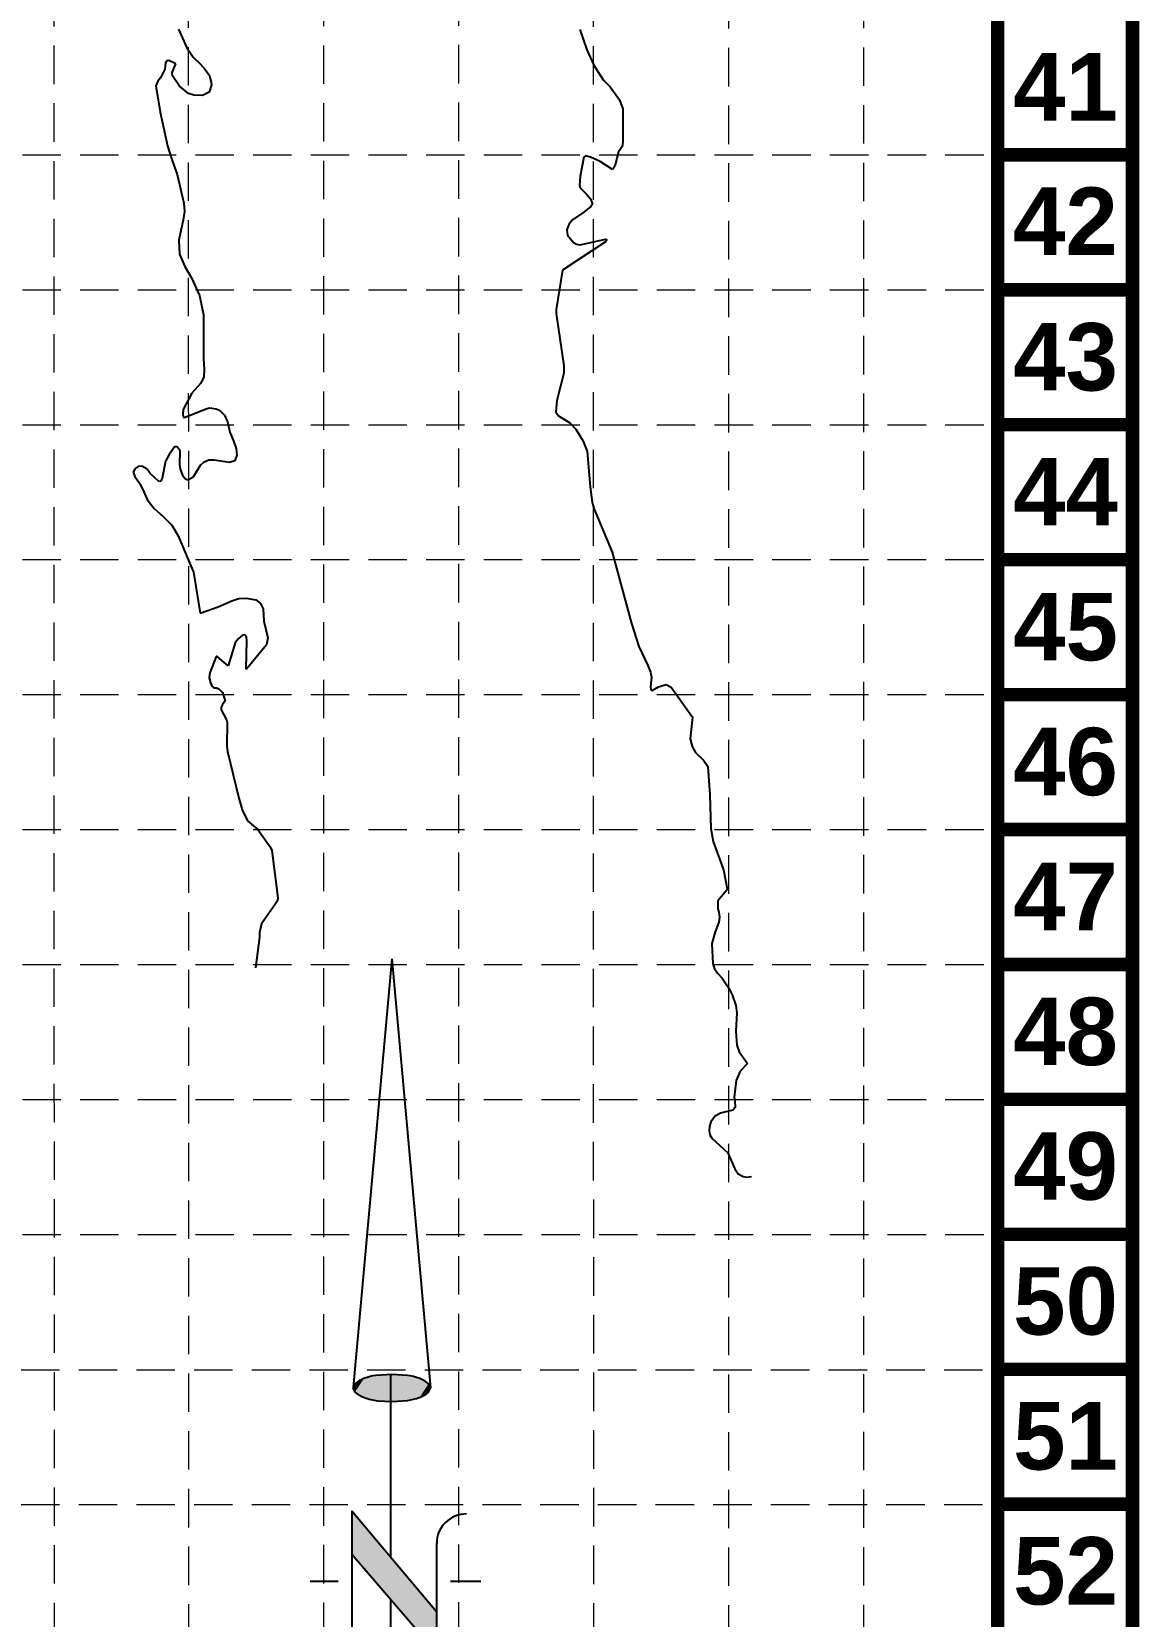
# Model space of a CAD drawing. Header units: inches. Extents: x 2520351 to 2523325, y 7106287 to 7111535.
# Drawn here: x 2522297 to 2522729, y 7106878 to 7107496 of the extents above; entities that cross this region are included whole.
import ezdxf
from ezdxf.enums import TextEntityAlignment as Align

# ---------------------------------------------------------------- set-up
doc = ezdxf.new("R2010")
doc.units = ezdxf.units.IN
doc.header["$MEASUREMENT"] = 0
doc.linetypes.add('DASHED', pattern=[0.75, 0.5, -0.25])
doc.linetypes.add('HIDDEN', pattern=[0.375, 0.25, -0.125])
for name, color, linetype in [('BASE', 7, 'Continuous'), ('CONTOURS', 35, 'Continuous'), ('GRID', 254, 'DASHED'), ('NARROW', 7, 'Continuous')]:
    doc.layers.add(name, color=color, linetype=linetype)
doc.styles.get("Standard").update_dxf_attribs({"font": 'ARIALBD.TTF'})

# ---------------------------------------------------------------- blocks, each defined once
blk = doc.blocks.new('North Arrow')
at = {"layer": 'NARROW'}
for p, q in [((32.433, 3.058), (32.433, 4.631)), ((0, 0), (22.363, 2.002)), ((28.767, -2.092), (34.019, 2.32)), ((36.178, 2.333), (30.465, 2.333)), ((36.157, 2.32), (31.04, -2.092)), ((39.102, 0.007), (59.964, 2.109)), ((0, 0), (22.334, -2.022)), ((21.659, -0.048), (21.656, -0.048)), ((31.2, -0.048), (21.659, -0.048)), ((57.454, -0.048), (33.411, -0.048)), ((59.831, -2.142), (39.045, -0.008)), ((57.693, -0.027), (57.769, -0.013)), ((57.765, -0.05), (57.693, -0.027)), ((28.767, -2.092), (34.954, -2.092)), ((32.433, -4.262), (32.433, -2.801))]:
    blk.add_line(p, q, dxfattribs=at)
blk.add_lwpolyline([(22.365, -2.029), (22.586, -1.927, 0.091577), (22.866, -1.437, 0.048306), (23.034, -0.751), (23.074, -0.008), (23.014, 0.819, 0.048306), (22.866, 1.421, 0.091577), (22.586, 1.911), (22.365, 2.013), (22.144, 1.911, 0.091577), (21.863, 1.421, 0.048306), (21.715, 0.819), (21.656, -0.008), (21.715, -0.835, 0.048306), (21.863, -1.437, 0.091577), (22.144, -1.927)], format="xyb", close=True, dxfattribs=at)
for points in [[(57.456, -0.031), (57.44, 0.084, -0.066818), (57.675, 0.471, -0.03073), (58.009, 0.837), (58.522, 1.292), (59.073, 1.7, -0.03073), (59.5, 1.951, -0.066818), (59.928, 2.1), (60.037, 2.061)], [(60.037, 2.061), (60.053, 1.946, -0.066818), (59.818, 1.559, -0.03073), (59.434, 1.137), (58.971, 0.738), (58.42, 0.33, -0.03073), (57.993, 0.079, -0.036692), (57.762, -0.017)], [(57.456, -0.035), (57.44, -0.15, 0.066818), (57.675, -0.538, 0.03073), (58.009, -0.904), (58.522, -1.359), (59.073, -1.767, 0.03073), (59.5, -2.017, 0.066818), (59.928, -2.167), (60.037, -2.128)], [(60.037, -2.128), (60.053, -2.013, 0.066818), (59.818, -1.625, 0.03073), (59.434, -1.204), (58.971, -0.804), (58.42, -0.396, 0.03073), (57.993, -0.146, 0.036692), (57.762, -0.049)]]:
    blk.add_lwpolyline(points, format="xyb", dxfattribs=at)
for centre, start, end in [((30.465, 3.863), 178.8769, 270), ((34.954, -3.622), 358.8769, 90)]:
    blk.add_arc(centre, 1.53, start, end, dxfattribs=at)
for points in [[(23.019, 0.749), (21.855, 1.42), (22.868, 1.437), (22.145, 1.91)], [(22.868, 1.437), (22.145, 1.91), (22.586, 1.91), (22.355, 2.002)], [(31.046, -2.093), (36.152, 2.359), (28.747, -2.064), (34.013, 2.359)], [(59.447, 1.15), (59.003, 1.649), (59.617, 1.336), (59.276, 1.823)], [(59.617, 1.336), (59.276, 1.823), (59.81, 1.551), (59.493, 1.954)], [(59.81, 1.551), (59.493, 1.954), (59.931, 1.73), (59.695, 2.04)], [(59.931, 1.73), (59.695, 2.04), (60.053, 1.942), (59.931, 2.103)], [(60.053, 1.942), (59.931, 2.103), (60.036, 2.064)], [(23.065, -0.045), (21.716, 0.82), (23.019, 0.749), (21.855, 1.42)], [(57.838, 0.664), (58.295, 0.258), (58.029, 0.857), (58.518, 0.406)], [(58.029, 0.857), (58.518, 0.406), (58.26, 1.069), (58.73, 0.566)], [(58.26, 1.069), (58.73, 0.566), (58.518, 1.297), (59.049, 0.811)], [(58.518, 1.297), (59.049, 0.811), (58.696, 1.423), (59.261, 0.995)], [(59.264, 0.996), (58.694, 1.42), (59.447, 1.15), (59.003, 1.649)], [(23.027, -0.762), (21.67, -0.045), (23.065, -0.045), (21.716, 0.82)], [(57.444, 0.08), (57.695, -0.011), (57.498, 0.212), (57.771, -0.011)], [(57.45, -0.04), (57.689, -0.017), (57.444, 0.08), (57.695, -0.011)], [(57.498, 0.212), (57.771, -0.011), (57.6, 0.389), (57.94, 0.063)], [(57.6, 0.389), (57.94, 0.063), (57.682, 0.498), (58.07, 0.132)], [(57.682, 0.498), (58.07, 0.132), (57.838, 0.664), (58.295, 0.258)], [(22.868, -1.44), (21.725, -0.875), (23.027, -0.762), (21.67, -0.045)], [(57.437, -0.142), (57.689, -0.022), (57.45, -0.04), (57.689, -0.017)], [(57.457, -0.193), (57.695, -0.028), (57.437, -0.142), (57.689, -0.022)], [(57.526, -0.326), (57.764, -0.051), (57.457, -0.193), (57.695, -0.028)], [(57.634, -0.48), (57.901, -0.102), (57.526, -0.326), (57.764, -0.051)], [(57.784, -0.662), (58.091, -0.2), (57.634, -0.48), (57.901, -0.102)], [(57.975, -0.874), (58.336, -0.348), (57.784, -0.662), (58.091, -0.2)], [(58.241, -1.114), (58.614, -0.542), (57.975, -0.874), (58.336, -0.348)], [(58.614, -1.434), (58.927, -0.771), (58.241, -1.114), (58.614, -0.542)], [(58.914, -1.645), (59.2, -1.005), (58.614, -1.434), (58.927, -0.771)], [(22.578, -1.93), (21.863, -1.447), (22.868, -1.44), (21.725, -0.875)], [(22.363, -2.015), (22.145, -1.93), (22.578, -1.93), (21.863, -1.447)], [(59.118, -1.794), (59.57, -1.355), (58.918, -1.652), (59.2, -1.012)], [(59.348, -1.928), (59.813, -1.622), (59.118, -1.794), (59.57, -1.355)], [(59.537, -1.325), (59.414, -1.184), (59.208, -1.014)], [(59.583, -2.052), (59.928, -1.787), (59.348, -1.928), (59.813, -1.622)], [(59.783, -2.125), (60.046, -2.008), (59.583, -2.052), (59.928, -1.787)], [(59.923, -2.167), (60.038, -2.132), (59.783, -2.125), (60.046, -2.008)]]:
    blk.add_solid(points, dxfattribs=at)

msp = doc.modelspace()

# ---------------------------------------------------------------- linework, layer by layer
at = {"layer": 'BASE', "const_width": 5.26}
for points in [[(2522726.09, 7106289.98), (2522726.09, 7109659.08), (2520620.41, 7109659.08), (2520620.41, 7106289.98)], [(2522673.45, 7106342.62), (2522673.45, 7109606.44), (2520673.05, 7109606.44), (2520673.05, 7106342.62)]]:
    msp.add_lwpolyline(points, close=True, dxfattribs=at)
for points in [[(2522726.09, 7107448.11), (2522673.45, 7107448.11)], [(2522726.09, 7107395.46), (2522673.45, 7107395.46)], [(2522726.09, 7107342.82), (2522673.45, 7107342.82)], [(2522726.09, 7107290.18), (2522673.45, 7107290.18)], [(2522726.09, 7107237.54), (2522673.45, 7107237.54)], [(2522726.09, 7107184.89), (2522673.45, 7107184.89)], [(2522726.09, 7107132.25), (2522673.45, 7107132.25)], [(2522726.09, 7107079.61), (2522673.45, 7107079.61)], [(2522726.09, 7107026.97), (2522673.45, 7107026.97)], [(2522726.09, 7106974.33), (2522673.45, 7106974.33)], [(2522726.09, 7106921.68), (2522673.45, 7106921.68)]]:
    msp.add_lwpolyline(points, dxfattribs=at)
at = {"layer": 'CONTOURS'}
for p, q in [((2522353.89, 7107497.08, 712), (2522357.05, 7107490.07, 712)), ((2522510.44, 7107497.01, 711), (2522513.23, 7107489.12, 711)), ((2522357.05, 7107490.07, 712), (2522359.72, 7107486.23, 712)), ((2522513.23, 7107489.12, 711), (2522515.91, 7107483.06, 711)), ((2522348.91, 7107483.9, 712), (2522348.68, 7107481.5, 712)), ((2522349.27, 7107484.8, 712), (2522348.91, 7107483.9, 712)), ((2522350.24, 7107484.95, 712), (2522349.27, 7107484.8, 712)), ((2522352.88, 7107483.64, 712), (2522350.24, 7107484.95, 712)), ((2522351.5, 7107480.24, 712), (2522352.88, 7107483.64, 712)), ((2522359.72, 7107486.23, 712), (2522362.35, 7107483.56, 712)), ((2522362.35, 7107483.56, 712), (2522364.4, 7107481.45, 712)), ((2522515.91, 7107483.06, 711), (2522519.58, 7107477.41, 711)), ((2522345.88, 7107476.91, 712), (2522345.07, 7107475.02, 712)), ((2522346.94, 7107478.17, 712), (2522345.88, 7107476.91, 712)), ((2522348.68, 7107481.5, 712), (2522346.94, 7107478.17, 712)), ((2522351.6, 7107478.97, 712), (2522351.5, 7107480.24, 712)), ((2522354.39, 7107474.95, 712), (2522351.6, 7107478.97, 712)), ((2522364.4, 7107481.45, 712), (2522366, 7107479.13, 712)), ((2522366, 7107479.13, 712), (2522366.74, 7107476.4, 712)), ((2522366.74, 7107476.4, 712), (2522366.84, 7107475.43, 712)), ((2522519.58, 7107477.41, 711), (2522522.28, 7107474.68, 711)), ((2522345.07, 7107475.02, 712), (2522346.76, 7107464.75, 712)), ((2522357.85, 7107472.08, 712), (2522354.39, 7107474.95, 712)), ((2522359.97, 7107471.45, 712), (2522357.85, 7107472.08, 712)), ((2522363.3, 7107471.29, 712), (2522359.97, 7107471.45, 712)), ((2522365.95, 7107472.61, 712), (2522363.3, 7107471.29, 712)), ((2522366.84, 7107475.43, 712), (2522365.95, 7107472.61, 712)), ((2522522.28, 7107474.68, 711), (2522526.03, 7107469.59, 711)), ((2522346.76, 7107464.75, 712), (2522349.6, 7107451.67, 712)), ((2522526.03, 7107469.59, 711), (2522527.22, 7107466.05, 711)), ((2522527.22, 7107466.05, 711), (2522527.3, 7107453.68, 711)), ((2522349.6, 7107451.67, 712), (2522351.3, 7107446.25, 712)), ((2522527.3, 7107453.68, 711), (2522527.1, 7107451.45, 711)), ((2522351.3, 7107446.25, 712), (2522353.38, 7107440.49, 712)), ((2522512, 7107447.25, 711), (2522510.61, 7107439.81, 711)), ((2522512.76, 7107447.69, 711), (2522512, 7107447.25, 711)), ((2522514.71, 7107447.16, 711), (2522512.76, 7107447.69, 711)), ((2522518.4, 7107445.57, 711), (2522514.71, 7107447.16, 711)), ((2522523.19, 7107442.42, 711), (2522518.4, 7107445.57, 711)), ((2522525.61, 7107449.35, 711), (2522524.15, 7107443.71, 711)), ((2522527.1, 7107451.45, 711), (2522525.61, 7107449.35, 711)), ((2522353.38, 7107440.49, 712), (2522356.05, 7107429.31, 712)), ((2522510.61, 7107439.81, 711), (2522510.34, 7107436.18, 711)), ((2522523.41, 7107442.49, 711), (2522523.19, 7107442.42, 711)), ((2522524.15, 7107443.71, 711), (2522523.41, 7107442.49, 711)), ((2522510.34, 7107436.18, 711), (2522510.69, 7107435.22, 711)), ((2522510.69, 7107435.22, 711), (2522513.12, 7107432.74, 711)), ((2522356.05, 7107429.31, 712), (2522356.29, 7107426.03, 712)), ((2522514.83, 7107427.96, 711), (2522512, 7107425.72, 711)), ((2522513.12, 7107432.74, 711), (2522514.68, 7107430.96, 711)), ((2522514.68, 7107430.96, 711), (2522515.38, 7107428.84, 711)), ((2522515.38, 7107428.84, 711), (2522514.83, 7107427.96, 711)), ((2522355.82, 7107422.77, 712), (2522354.14, 7107414.88, 712)), ((2522356.29, 7107426.03, 712), (2522355.82, 7107422.77, 712)), ((2522506.2, 7107420.98, 711), (2522505.41, 7107418.89, 711)), ((2522507.67, 7107422.7, 711), (2522506.2, 7107420.98, 711)), ((2522512, 7107425.72, 711), (2522507.67, 7107422.7, 711)), ((2522354.14, 7107414.88, 712), (2522354.39, 7107409.31, 712)), ((2522505.41, 7107418.89, 711), (2522505.67, 7107416.84, 711)), ((2522505.67, 7107416.84, 711), (2522507.97, 7107413.96, 711)), ((2522510.68, 7107413.02, 711), (2522520.51, 7107415.22, 711)), ((2522520.86, 7107414.73, 711), (2522520.47, 7107414.2, 711)), ((2522520.51, 7107415.22, 711), (2522520.73, 7107415.17, 711)), ((2522520.73, 7107415.17, 711), (2522520.86, 7107414.85, 711)), ((2522520.86, 7107414.85, 711), (2522520.86, 7107414.73, 711)), ((2522354.39, 7107409.31, 712), (2522356.46, 7107404.5, 712)), ((2522520.47, 7107414.2, 711), (2522503.71, 7107403.08, 711)), ((2522507.97, 7107413.96, 711), (2522509.24, 7107413.24, 711)), ((2522509.24, 7107413.24, 711), (2522510.68, 7107413.02, 711)), ((2522356.46, 7107404.5, 712), (2522358.97, 7107400.12, 712)), ((2522503.71, 7107403.08, 711), (2522501.3, 7107387.79, 711)), ((2522358.97, 7107400.12, 712), (2522362.18, 7107393.3, 712)), ((2522362.18, 7107393.3, 712), (2522363.72, 7107385.74, 712)), ((2522363.72, 7107385.74, 712), (2522363.68, 7107368.85, 712)), ((2522501.3, 7107387.79, 711), (2522501.33, 7107386.17, 711)), ((2522501.33, 7107386.17, 711), (2522504.26, 7107365.78, 711)), ((2522363.68, 7107368.85, 712), (2522363.93, 7107364.39, 712)), ((2522504.26, 7107365.78, 711), (2522504.3, 7107362.91, 711)), ((2522362.66, 7107358.98, 712), (2522359.2, 7107355.16, 712)), ((2522363.77, 7107361.48, 712), (2522362.66, 7107358.98, 712)), ((2522363.93, 7107364.39, 712), (2522363.77, 7107361.48, 712)), ((2522504.3, 7107362.91, 711), (2522501.49, 7107352.32, 711)), ((2522359.2, 7107355.16, 712), (2522355.76, 7107348.74, 712)), ((2522355.76, 7107348.74, 712), (2522355.64, 7107346.82, 712)), ((2522355.64, 7107346.82, 712), (2522355.89, 7107345.81, 712)), ((2522357.81, 7107346.3, 712), (2522364.71, 7107349.05, 712)), ((2522364.71, 7107349.05, 712), (2522366.05, 7107349.35, 712)), ((2522366.05, 7107349.35, 712), (2522368.65, 7107349.08, 712)), ((2522368.65, 7107349.08, 712), (2522369.9, 7107348.49, 712)), ((2522369.9, 7107348.49, 712), (2522371.89, 7107346.54, 712)), ((2522371.89, 7107346.54, 712), (2522373.02, 7107343.99, 712)), ((2522501.49, 7107352.32, 711), (2522501.15, 7107347.76, 711)), ((2522501.15, 7107347.76, 711), (2522502.17, 7107346.33, 711)), ((2522355.89, 7107345.81, 712), (2522356.16, 7107345.66, 712)), ((2522356.16, 7107345.66, 712), (2522357.81, 7107346.3, 712)), ((2522373.02, 7107343.99, 712), (2522374.04, 7107339.86, 712)), ((2522502.17, 7107346.33, 711), (2522506.54, 7107343.53, 711)), ((2522506.54, 7107343.53, 711), (2522508.92, 7107341.15, 711)), ((2522508.92, 7107341.15, 711), (2522511.86, 7107336.36, 711)), ((2522352.44, 7107334.15, 712), (2522350.12, 7107330.94, 712)), ((2522353.37, 7107334.21, 712), (2522352.44, 7107334.15, 712)), ((2522354.59, 7107332.65, 712), (2522353.37, 7107334.21, 712)), ((2522374.04, 7107339.86, 712), (2522375.5, 7107336.09, 712)), ((2522375.5, 7107336.09, 712), (2522376.4, 7107333.59, 712)), ((2522511.86, 7107336.36, 711), (2522513.39, 7107332.4, 711)), ((2522348.87, 7107328.59, 712), (2522347.58, 7107321.92, 712)), ((2522350.12, 7107330.94, 712), (2522348.87, 7107328.59, 712)), ((2522354.5, 7107327.25, 712), (2522354.59, 7107332.65, 712)), ((2522363.73, 7107328.12, 712), (2522362.36, 7107326.98, 712)), ((2522365.82, 7107328.96, 712), (2522363.73, 7107328.12, 712)), ((2522367.81, 7107328.94, 712), (2522365.82, 7107328.96, 712)), ((2522373.85, 7107328.14, 712), (2522367.81, 7107328.94, 712)), ((2522375.87, 7107328.77, 712), (2522373.85, 7107328.14, 712)), ((2522376.73, 7107330.95, 712), (2522375.87, 7107328.77, 712)), ((2522376.4, 7107333.59, 712), (2522376.73, 7107330.95, 712)), ((2522513.39, 7107332.4, 711), (2522514.47, 7107318.54, 711)), ((2522337.04, 7107325.7, 712), (2522336.31, 7107324.3, 712)), ((2522336.31, 7107324.3, 712), (2522336.94, 7107322.56, 712)), ((2522336.94, 7107322.56, 712), (2522338.96, 7107319.65, 712)), ((2522338.21, 7107326.57, 712), (2522337.04, 7107325.7, 712)), ((2522339.67, 7107326.61, 712), (2522338.21, 7107326.57, 712)), ((2522341.71, 7107325.53, 712), (2522339.67, 7107326.61, 712)), ((2522342.9, 7107323.76, 712), (2522341.71, 7107325.53, 712)), ((2522346.11, 7107320.74, 712), (2522342.9, 7107323.76, 712)), ((2522347.58, 7107321.92, 712), (2522347.15, 7107321.06, 712)), ((2522354.68, 7107325.52, 712), (2522354.5, 7107327.25, 712)), ((2522355.89, 7107322.44, 712), (2522354.68, 7107325.52, 712)), ((2522356.73, 7107321.57, 712), (2522355.89, 7107322.44, 712)), ((2522359.5, 7107322.17, 712), (2522357.61, 7107321.16, 712)), ((2522362.36, 7107326.98, 712), (2522359.5, 7107322.17, 712)), ((2522338.96, 7107319.65, 712), (2522340.38, 7107316.66, 712)), ((2522340.38, 7107316.66, 712), (2522341.77, 7107313.65, 712)), ((2522346.63, 7107320.71, 712), (2522346.11, 7107320.74, 712)), ((2522347.15, 7107321.06, 712), (2522346.63, 7107320.71, 712)), ((2522357.61, 7107321.16, 712), (2522356.73, 7107321.57, 712)), ((2522514.47, 7107318.54, 711), (2522515.32, 7107312.44, 711)), ((2522341.77, 7107313.65, 712), (2522344.43, 7107310.09, 712)), ((2522344.43, 7107310.09, 712), (2522348.08, 7107306.94, 712)), ((2522515.32, 7107312.44, 711), (2522516.06, 7107309.86, 711)), ((2522516.06, 7107309.86, 711), (2522523.13, 7107293.12, 711)), ((2522348.08, 7107306.94, 712), (2522351.4, 7107303.58, 712)), ((2522351.4, 7107303.58, 712), (2522353.81, 7107299.51, 712)), ((2522353.81, 7107299.51, 712), (2522359.77, 7107285.3, 712)), ((2522523.13, 7107293.12, 711), (2522530.63, 7107265.3, 711)), ((2522359.77, 7107285.3, 712), (2522359.9, 7107284.58, 712)), ((2522359.9, 7107284.58, 712), (2522362.35, 7107269.27, 712)), ((2522369.37, 7107271.83, 712), (2522374.8, 7107274.08, 712)), ((2522374.8, 7107274.08, 712), (2522377.54, 7107274.97, 712)), ((2522377.54, 7107274.97, 712), (2522380.41, 7107275.2, 712)), ((2522380.41, 7107275.2, 712), (2522384.18, 7107274.54, 712)), ((2522384.18, 7107274.54, 712), (2522385.88, 7107273.04, 712)), ((2522385.88, 7107273.04, 712), (2522386.64, 7107271.81, 712)), ((2522362.35, 7107269.27, 712), (2522369.37, 7107271.83, 712)), ((2522386.64, 7107271.81, 712), (2522386.98, 7107270.94, 712)), ((2522386.98, 7107270.94, 712), (2522387.21, 7107266.22, 712)), ((2522387.21, 7107266.22, 712), (2522388.81, 7107259.67, 712)), ((2522378.95, 7107260.74, 712), (2522377.04, 7107259.14, 712)), ((2522379.89, 7107260.87, 712), (2522378.95, 7107260.74, 712)), ((2522380.48, 7107260.12, 712), (2522379.89, 7107260.87, 712)), ((2522380.63, 7107258.47, 712), (2522380.48, 7107260.12, 712)), ((2522530.63, 7107265.3, 711), (2522533.51, 7107256.33, 711)), ((2522376.11, 7107257.78, 712), (2522373.37, 7107248.82, 712)), ((2522377.04, 7107259.14, 712), (2522376.11, 7107257.78, 712)), ((2522380.33, 7107247.73, 712), (2522380.63, 7107258.47, 712)), ((2522388.3, 7107257.01, 712), (2522380.54, 7107247.44, 712)), ((2522388.81, 7107259.67, 712), (2522388.3, 7107257.01, 712)), ((2522533.51, 7107256.33, 711), (2522537.01, 7107248.94, 711)), ((2522368.6, 7107252.44, 712), (2522366.22, 7107246.03, 712)), ((2522369.04, 7107252.45, 712), (2522368.6, 7107252.44, 712)), ((2522373.37, 7107248.82, 712), (2522369.04, 7107252.45, 712)), ((2522380.41, 7107247.47, 712), (2522380.33, 7107247.73, 712)), ((2522537.01, 7107248.94, 711), (2522538.08, 7107246.33, 711)), ((2522366.22, 7107246.03, 712), (2522365.91, 7107244.04, 712)), ((2522365.91, 7107244.04, 712), (2522366.38, 7107242.07, 712)), ((2522366.38, 7107242.07, 712), (2522366.95, 7107240.81, 712)), ((2522380.5, 7107247.42, 712), (2522380.41, 7107247.47, 712)), ((2522380.54, 7107247.44, 712), (2522380.5, 7107247.42, 712)), ((2522538.08, 7107246.33, 711), (2522538.39, 7107244.34, 711)), ((2522538.39, 7107244.34, 711), (2522538.11, 7107240.64, 711)), ((2522541.14, 7107240.52, 711), (2522544.21, 7107241.51, 711)), ((2522544.21, 7107241.51, 711), (2522546.15, 7107240.4, 711)), ((2522366.95, 7107240.81, 712), (2522367.68, 7107240.22, 712)), ((2522367.68, 7107240.22, 712), (2522368.75, 7107240.13, 712)), ((2522368.75, 7107240.13, 712), (2522369.71, 7107239.77, 712)), ((2522369.71, 7107239.77, 712), (2522371.09, 7107238.36, 712)), ((2522371.09, 7107238.36, 712), (2522372.18, 7107235.17, 712)), ((2522372.18, 7107235.17, 712), (2522371.18, 7107233.72, 712)), ((2522538.11, 7107240.64, 711), (2522538.17, 7107239.4, 711)), ((2522538.17, 7107239.4, 711), (2522538.32, 7107239.22, 711)), ((2522538.32, 7107239.22, 711), (2522538.55, 7107239.16, 711)), ((2522538.55, 7107239.16, 711), (2522539.63, 7107239.63, 711)), ((2522539.63, 7107239.63, 711), (2522541.14, 7107240.52, 711)), ((2522546.15, 7107240.4, 711), (2522554.21, 7107229.17, 711)), ((2522371.18, 7107233.72, 712), (2522370.55, 7107232.58, 712)), ((2522370.55, 7107232.58, 712), (2522370.58, 7107231.6, 712)), ((2522370.58, 7107231.6, 712), (2522372.73, 7107227.69, 712)), ((2522554.21, 7107229.17, 711), (2522554.42, 7107228.81, 711)), ((2522372.73, 7107227.69, 712), (2522372.99, 7107226.66, 712)), ((2522372.99, 7107226.66, 712), (2522372.79, 7107217.5, 712)), ((2522554.31, 7107227.53, 711), (2522553.6, 7107220.33, 711)), ((2522554.42, 7107228.81, 711), (2522554.31, 7107227.53, 711)), ((2522372.79, 7107217.5, 712), (2522373.02, 7107215.28, 712)), ((2522553.6, 7107220.33, 711), (2522554.27, 7107217.33, 711)), ((2522554.27, 7107217.33, 711), (2522555.68, 7107214.97, 711)), ((2522373.02, 7107215.28, 712), (2522377.46, 7107197.11, 712)), ((2522555.68, 7107214.97, 711), (2522558.7, 7107211.95, 711)), ((2522558.7, 7107211.95, 711), (2522560.46, 7107209.46, 711)), ((2522560.46, 7107209.46, 711), (2522561.18, 7107198.38, 711)), ((2522561.18, 7107198.38, 711), (2522561.61, 7107185.29, 711)), ((2522377.46, 7107197.11, 712), (2522378.78, 7107192.53, 712)), ((2522378.78, 7107192.53, 712), (2522380.91, 7107188.34, 712)), ((2522380.91, 7107188.34, 712), (2522384.86, 7107184.88, 712)), ((2522384.86, 7107184.88, 712), (2522389.74, 7107178.14, 712)), ((2522561.61, 7107185.29, 711), (2522562.57, 7107180.26, 711)), ((2522562.57, 7107180.26, 711), (2522566.49, 7107169.21, 711)), ((2522389.74, 7107178.14, 712), (2522390.36, 7107176.74, 712)), ((2522390.36, 7107176.74, 712), (2522392.73, 7107158.21, 712)), ((2522566.49, 7107169.21, 711), (2522568.01, 7107161.77, 711)), ((2522567.8, 7107161.3, 711), (2522564.34, 7107157.06, 711)), ((2522568.01, 7107161.77, 711), (2522567.8, 7107161.3, 711)), ((2522391.84, 7107155.93, 712), (2522386.29, 7107148.14, 712)), ((2522392.58, 7107157.14, 712), (2522391.84, 7107155.93, 712)), ((2522392.73, 7107158.21, 712), (2522392.58, 7107157.14, 712)), ((2522564.34, 7107157.06, 711), (2522564.28, 7107153.97, 711)), ((2522564.68, 7107148.81, 711), (2522563.28, 7107145.04, 711)), ((2522564.28, 7107153.97, 711), (2522564.71, 7107152.65, 711)), ((2522565.03, 7107150.73, 711), (2522564.68, 7107148.81, 711)), ((2522564.71, 7107152.65, 711), (2522565.03, 7107150.73, 711)), ((2522385.5, 7107142.94, 712), (2522383.95, 7107130.89, 712)), ((2522385.55, 7107144.69, 712), (2522385.5, 7107142.94, 712)), ((2522386.29, 7107148.14, 712), (2522385.55, 7107144.69, 712)), ((2522563.28, 7107145.04, 711), (2522561.94, 7107140.49, 711)), ((2522561.94, 7107140.49, 711), (2522562.32, 7107132.56, 711)), ((2522562.32, 7107132.56, 711), (2522563.07, 7107130.6, 711)), ((2522563.07, 7107130.6, 711), (2522564.35, 7107128.76, 711)), ((2522564.35, 7107128.76, 711), (2522566.06, 7107126.88, 711)), ((2522566.06, 7107126.88, 711), (2522568.59, 7107123.03, 711)), ((2522568.59, 7107123.03, 711), (2522569.97, 7107120.44, 711)), ((2522569.97, 7107120.44, 711), (2522571.41, 7107116.29, 711)), ((2522571.76, 7107113.42, 711), (2522571.33, 7107106.17, 711)), ((2522571.41, 7107116.29, 711), (2522571.76, 7107113.42, 711)), ((2522571.33, 7107106.17, 711), (2522571.74, 7107100.71, 711)), ((2522571.74, 7107100.71, 711), (2522572.71, 7107098.22, 711)), ((2522572.71, 7107098.22, 711), (2522575.91, 7107093.65, 711)), ((2522575.91, 7107093.65, 711), (2522573.05, 7107090.67, 711)), ((2522571.51, 7107087.02, 711), (2522570.65, 7107080.43, 711)), ((2522573.05, 7107090.67, 711), (2522571.51, 7107087.02, 711)), ((2522570.17, 7107075.45, 711), (2522565.39, 7107074.27, 711)), ((2522571.07, 7107076.51, 711), (2522570.17, 7107075.45, 711)), ((2522570.65, 7107080.43, 711), (2522570.94, 7107079.07, 711)), ((2522570.94, 7107079.07, 711), (2522571.07, 7107076.51, 711)), ((2522561.02, 7107068.99, 711), (2522560.97, 7107067.33, 711)), ((2522561.63, 7107070.91, 711), (2522561.02, 7107068.99, 711)), ((2522563.32, 7107073.06, 711), (2522561.63, 7107070.91, 711)), ((2522565.39, 7107074.27, 711), (2522563.32, 7107073.06, 711)), ((2522560.97, 7107067.33, 711), (2522561.25, 7107065.8, 711)), ((2522561.25, 7107065.8, 711), (2522562.04, 7107064.45, 711)), ((2522562.04, 7107064.45, 711), (2522568.18, 7107058.83, 711)), ((2522568.18, 7107058.83, 711), (2522570.93, 7107052.48, 711)), ((2522570.93, 7107052.48, 711), (2522572.25, 7107050.63, 711)), ((2522572.25, 7107050.63, 711), (2522574.24, 7107049.54, 711)), ((2522574.24, 7107049.54, 711), (2522575.58, 7107049.3, 711)), ((2522575.58, 7107049.3, 711), (2522577.46, 7107049.58, 711))]:
    msp.add_line(p, q, dxfattribs=at)
at = {"layer": 'GRID', "color": 252, "linetype": 'HIDDEN', "lineweight": 0, "ltscale": 60}
for p, q in [((2522305.59, 7106553.21), (2522305.19, 7109607.62)), ((2522357.95, 7106552.66), (2522357.83, 7109607.62)), ((2522410.64, 7106553.31), (2522410.47, 7109607.62)), ((2522463.38, 7106553.49), (2522463.12, 7109607.62)), ((2522515.92, 7106553.03), (2522515.76, 7109607.62)), ((2522568.67, 7106552.34), (2522568.4, 7109607.62)), ((2522621.35, 7106552.48), (2522621.04, 7109607.62)), ((2520673.05, 7107448.11), (2522673.45, 7107448.11)), ((2520673.05, 7107395.46), (2522673.45, 7107395.46)), ((2520673.05, 7107342.82), (2522673.45, 7107342.82)), ((2520673.05, 7107290.18), (2522673.45, 7107290.18)), ((2520673.05, 7107237.54), (2522673.45, 7107237.54)), ((2520673.05, 7107184.89), (2522673.45, 7107184.89)), ((2520673.05, 7107132.25), (2522673.45, 7107132.25)), ((2520673.05, 7107079.61), (2522673.45, 7107079.61)), ((2520673.05, 7107026.97), (2522673.45, 7107026.97)), ((2520672.55, 7106974.15), (2522672.95, 7106974.15)), ((2520672.55, 7106921.51), (2522672.95, 7106921.51))]:
    msp.add_line(p, q, dxfattribs=at)

# ---------------------------------------------------------------- block references
at = {"layer": 'BASE', "xscale": 7.484459080733359, "yscale": 7.484459080733359, "zscale": 7.48445908106288, "rotation": 270}
msp.add_blockref('North Arrow', (2522437.2, 7107134.43), dxfattribs=at)

# ---------------------------------------------------------------- texts
at = {"layer": 'BASE'}
for s, p in [('41', (2522699.95, 7107474.64)), ('42', (2522699.89, 7107422.22)), ('43', (2522699.95, 7107369.35)), ('44', (2522699.95, 7107316.71)), ('45', (2522699.95, 7107264.07)), ('46', (2522699.95, 7107211.43)), ('47', (2522699.95, 7107158.78)), ('48', (2522699.95, 7107106.14)), ('49', (2522699.96, 7107053.63)), ('50', (2522699.96, 7107000.99)), ('51', (2522699.96, 7106948.34)), ('52', (2522699.96, 7106895.7))]:
    msp.add_text(s, height=26.321, dxfattribs=at).set_placement(p, align=Align.MIDDLE_CENTER)

doc.saveas('drawing.dxf')
